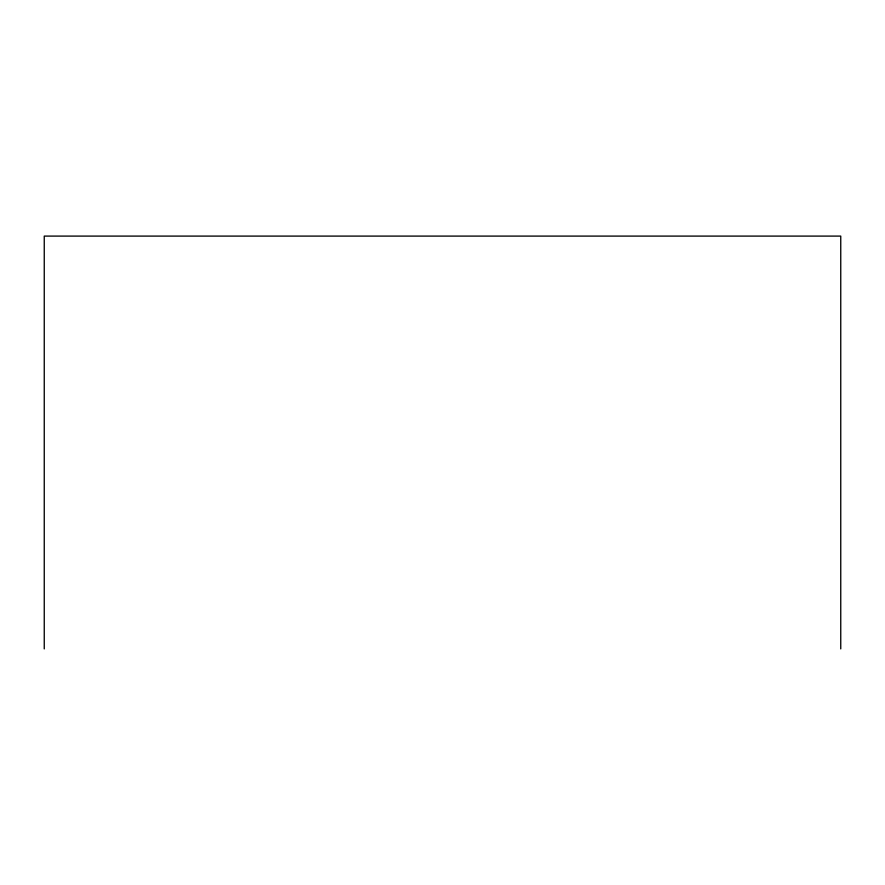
<?xml version="1.0" encoding="UTF-8"?>
<svg xmlns="http://www.w3.org/2000/svg" width="885" height="885" viewBox="0 0 885 885"><rect width="100%" height="100%" fill="white"/><g stroke="black" fill="none" stroke-linecap="round" stroke-linejoin="round"><path stroke-width="1.33" d="M840.75 648.904L840.75 236.096L44.25 236.096L44.25 648.904"/></g></svg>
